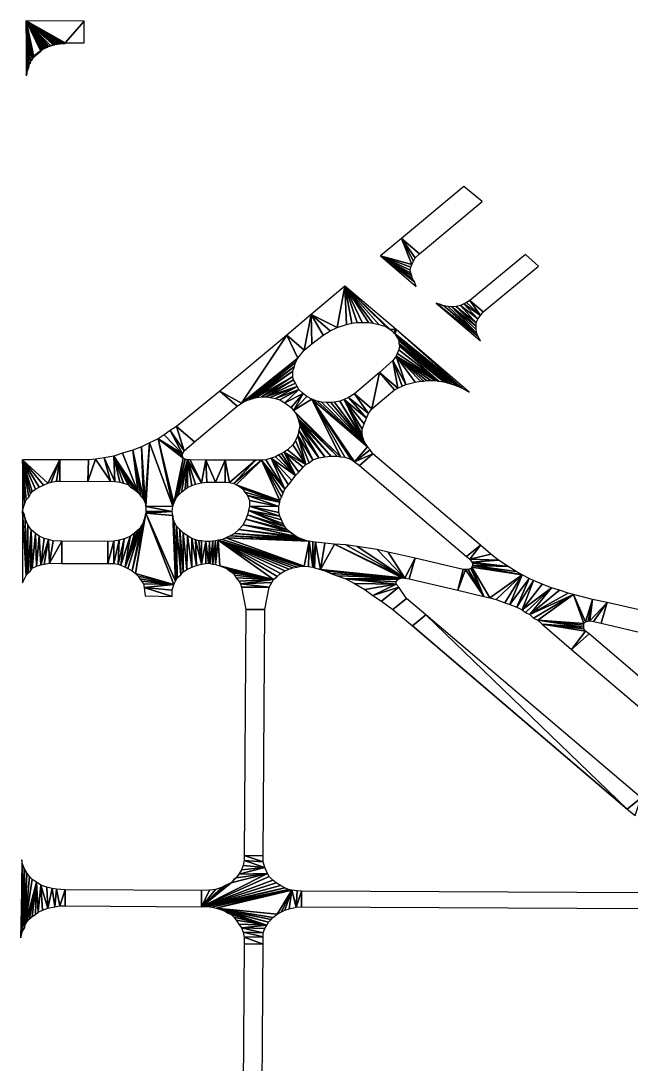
# Model space of a CAD drawing. Extents: x -35426928 to -35396732, y 11996534 to 12011444.
# Drawn here: x -35406072 to -35403262, y 12006600 to 12011402 of the extents above; entities that cross this region are included whole.
import ezdxf

# ---------------------------------------------------------------- set-up
doc = ezdxf.new("R2010")
doc.units = 0

msp = doc.modelspace()

# ---------------------------------------------------------------- linework, layer by layer
at = {"layer": 'mg_to_dxf', "color": 52}
for points in [[(-35405980, 12011263), (-35405980, 12011263), (-35406048, 12011402), (-35406012, 12011237)], [(-35405980, 12011266), (-35405980, 12011266), (-35406048, 12011402), (-35405980, 12011263)], [(-35405980, 12011266), (-35405980, 12011266), (-35405976, 12011269), (-35406048, 12011402)], [(-35405976, 12011269), (-35405976, 12011269), (-35405972, 12011271), (-35406048, 12011402)], [(-35405972, 12011271), (-35405972, 12011271), (-35405968, 12011273), (-35406048, 12011402)], [(-35405960, 12011277), (-35405960, 12011277), (-35405956, 12011278), (-35406048, 12011402)], [(-35405948, 12011282), (-35405948, 12011282), (-35405944, 12011284), (-35406048, 12011402)], [(-35405944, 12011284), (-35405944, 12011284), (-35405944, 12011285), (-35406048, 12011402)], [(-35405944, 12011285), (-35405944, 12011285), (-35405936, 12011288), (-35406048, 12011402)], [(-35405936, 12011288), (-35405936, 12011288), (-35405920, 12011292), (-35406048, 12011402)], [(-35405920, 12011292), (-35405920, 12011292), (-35405916, 12011294), (-35406048, 12011402)], [(-35405916, 12011294), (-35405916, 12011294), (-35405908, 12011295), (-35406048, 12011402)], [(-35405900, 12011296), (-35405900, 12011296), (-35405892, 12011298), (-35406048, 12011402)], [(-35405892, 12011298), (-35405892, 12011298), (-35405888, 12011298), (-35406048, 12011402)], [(-35405888, 12011298), (-35405888, 12011298), (-35405880, 12011298), (-35406048, 12011402)], [(-35405880, 12011298), (-35405880, 12011298), (-35406048, 12011402), (-35405880, 12011298)], [(-35405880, 12011298), (-35405880, 12011298), (-35405876, 12011298), (-35406048, 12011402)], [(-35405876, 12011298), (-35405876, 12011298), (-35405872, 12011298), (-35406048, 12011402)], [(-35405872, 12011298), (-35405872, 12011298), (-35405868, 12011301), (-35406048, 12011402)], [(-35406048, 12011402), (-35406048, 12011402), (-35405908, 12011295), (-35405900, 12011296)], [(-35406048, 12011402), (-35406048, 12011402), (-35405956, 12011278), (-35405956, 12011280)], [(-35405948, 12011282), (-35405948, 12011282), (-35406048, 12011402), (-35405952, 12011281)], [(-35406048, 12011402), (-35406048, 12011402), (-35405956, 12011280), (-35405952, 12011281)], [(-35406048, 12011402), (-35406048, 12011402), (-35405968, 12011273), (-35405964, 12011274)], [(-35405960, 12011277), (-35405960, 12011277), (-35406048, 12011402), (-35405964, 12011276)], [(-35406048, 12011402), (-35406048, 12011402), (-35405964, 12011274), (-35405964, 12011276)], [(-35406048, 12011402), (-35406048, 12011402), (-35406016, 12011234), (-35406012, 12011237)], [(-35406048, 12011402), (-35406048, 12011402), (-35406020, 12011230), (-35406016, 12011234)], [(-35406048, 12011402), (-35406048, 12011402), (-35406020, 12011225), (-35406020, 12011230)], [(-35406048, 12011402), (-35406048, 12011402), (-35406028, 12011213), (-35406020, 12011225)], [(-35406048, 12011402), (-35406048, 12011402), (-35406036, 12011200), (-35406028, 12011213)], [(-35406048, 12011402), (-35406048, 12011402), (-35406036, 12011193), (-35406036, 12011200)], [(-35406048, 12011402), (-35406048, 12011402), (-35406040, 12011185), (-35406036, 12011193)], [(-35406048, 12011402), (-35406048, 12011402), (-35406044, 12011171), (-35406040, 12011185)], [(-35406048, 12011402), (-35406048, 12011402), (-35406048, 12011152), (-35406044, 12011171)], [(-35405868, 12011301), (-35405868, 12011301), (-35405780, 12011401), (-35406048, 12011402)], [(-35405868, 12011301), (-35405868, 12011301), (-35405780, 12011301), (-35405780, 12011401)], [(-35405900, 12011296), (-35405900, 12011296), (-35405896, 12011296), (-35405892, 12011298)], [(-35405896, 12011296), (-35405896, 12011296), (-35405892, 12011296), (-35405892, 12011298)], [(-35405872, 12011298), (-35405872, 12011298), (-35405868, 12011298), (-35405868, 12011301)], [(-35405980, 12011263), (-35405980, 12011263), (-35406012, 12011237), (-35406008, 12011238)], [(-35405980, 12011263), (-35405980, 12011263), (-35405984, 12011262), (-35406008, 12011238)], [(-35405984, 12011262), (-35405984, 12011262), (-35405984, 12011262), (-35406008, 12011238)], [(-35405984, 12011262), (-35405984, 12011262), (-35406008, 12011239), (-35406008, 12011238)], [(-35405984, 12011262), (-35405984, 12011262), (-35405988, 12011260), (-35406008, 12011239)], [(-35405988, 12011260), (-35405988, 12011260), (-35406008, 12011241), (-35406008, 12011239)], [(-35405988, 12011260), (-35405988, 12011260), (-35405996, 12011253), (-35406008, 12011241)], [(-35405996, 12011253), (-35405996, 12011253), (-35406008, 12011242), (-35406008, 12011241)], [(-35405996, 12011253), (-35405996, 12011253), (-35406008, 12011242), (-35405996, 12011252)], [(-35405996, 12011252), (-35405996, 12011252), (-35405996, 12011252), (-35406008, 12011242)], [(-35405996, 12011252), (-35405996, 12011252), (-35406008, 12011242), (-35406004, 12011244)], [(-35405996, 12011252), (-35405996, 12011252), (-35406000, 12011250), (-35406004, 12011244)], [(-35406000, 12011250), (-35406000, 12011250), (-35406004, 12011245), (-35406004, 12011244)], [(-35406000, 12011250), (-35406000, 12011250), (-35406004, 12011245), (-35406000, 12011249)], [(-35406000, 12011249), (-35406000, 12011249), (-35406000, 12011249), (-35406004, 12011245)], [(-35406000, 12011249), (-35406000, 12011249), (-35406004, 12011245), (-35406000, 12011246)], [(-35406000, 12011249), (-35406000, 12011249), (-35406000, 12011248), (-35406000, 12011246)], [(-35405992, 12011256), (-35405992, 12011256), (-35405988, 12011260), (-35405996, 12011253)], [(-35405996, 12011253), (-35405996, 12011253), (-35405992, 12011255), (-35405992, 12011256)], [(-35405996, 12011253), (-35405996, 12011253), (-35405992, 12011253), (-35405992, 12011255)], [(-35405992, 12011256), (-35405992, 12011256), (-35405988, 12011260), (-35405992, 12011257)], [(-35405992, 12011257), (-35405992, 12011257), (-35405988, 12011259), (-35405988, 12011260)], [(-35405992, 12011256), (-35405992, 12011256), (-35405992, 12011257), (-35405992, 12011256)], [(-35405980, 12011266), (-35405980, 12011266), (-35405976, 12011267), (-35405976, 12011269)], [(-35405980, 12011263), (-35405980, 12011263), (-35405980, 12011266), (-35405980, 12011264)], [(-35405976, 12011269), (-35405976, 12011269), (-35405972, 12011270), (-35405972, 12011271)], [(-35405976, 12011269), (-35405976, 12011269), (-35405972, 12011269), (-35405972, 12011270)], [(-35405968, 12011273), (-35405968, 12011273), (-35405964, 12011273), (-35405964, 12011274)], [(-35405952, 12011281), (-35405952, 12011281), (-35405948, 12011281), (-35405948, 12011282)], [(-35405944, 12011285), (-35405944, 12011285), (-35405936, 12011287), (-35405936, 12011288)], [(-35405944, 12011285), (-35405944, 12011285), (-35405940, 12011285), (-35405936, 12011287)], [(-35405936, 12011288), (-35405936, 12011288), (-35405928, 12011289), (-35405920, 12011292)], [(-35405936, 12011288), (-35405936, 12011288), (-35405932, 12011288), (-35405928, 12011289)], [(-35405928, 12011289), (-35405928, 12011289), (-35405920, 12011292), (-35405924, 12011291)], [(-35405920, 12011292), (-35405920, 12011292), (-35405916, 12011292), (-35405916, 12011294)], [(-35405916, 12011294), (-35405916, 12011294), (-35405908, 12011294), (-35405908, 12011295)], [(-35405908, 12011295), (-35405908, 12011295), (-35405904, 12011295), (-35405900, 12011296)], [(-35406028, 12011213), (-35406028, 12011213), (-35406036, 12011200), (-35406032, 12011206)], [(-35406036, 12011200), (-35406036, 12011200), (-35406032, 12011203), (-35406032, 12011206)], [(-35406036, 12011200), (-35406036, 12011200), (-35406032, 12011202), (-35406032, 12011203)], [(-35406032, 12011206), (-35406032, 12011206), (-35406028, 12011210), (-35406028, 12011213)], [(-35406032, 12011206), (-35406032, 12011206), (-35406028, 12011209), (-35406028, 12011210)], [(-35406032, 12011206), (-35406032, 12011206), (-35406028, 12011207), (-35406028, 12011209)], [(-35406020, 12011225), (-35406020, 12011225), (-35406024, 12011220), (-35406028, 12011213)], [(-35406024, 12011220), (-35406024, 12011220), (-35406028, 12011216), (-35406028, 12011213)], [(-35406028, 12011216), (-35406028, 12011216), (-35406024, 12011218), (-35406024, 12011220)], [(-35406028, 12011216), (-35406028, 12011216), (-35406024, 12011217), (-35406024, 12011218)], [(-35406028, 12011213), (-35406028, 12011213), (-35406028, 12011216), (-35406028, 12011214)], [(-35406024, 12011220), (-35406024, 12011220), (-35406020, 12011224), (-35406020, 12011225)], [(-35406024, 12011220), (-35406024, 12011220), (-35406020, 12011221), (-35406020, 12011224)], [(-35406020, 12011230), (-35406020, 12011230), (-35406016, 12011232), (-35406016, 12011234)], [(-35406020, 12011230), (-35406020, 12011230), (-35406016, 12011231), (-35406016, 12011232)], [(-35406020, 12011230), (-35406020, 12011230), (-35406016, 12011230), (-35406016, 12011231)], [(-35406020, 12011225), (-35406020, 12011225), (-35406020, 12011230), (-35406020, 12011228)], [(-35406020, 12011225), (-35406020, 12011225), (-35406020, 12011228), (-35406020, 12011227)], [(-35406016, 12011234), (-35406016, 12011234), (-35406012, 12011235), (-35406012, 12011237)], [(-35406016, 12011234), (-35406016, 12011234), (-35406012, 12011234), (-35406012, 12011235)], [(-35406008, 12011242), (-35406008, 12011242), (-35406008, 12011241)], [(-35406008, 12011239), (-35406008, 12011239), (-35406008, 12011238)], [(-35406004, 12011245), (-35406004, 12011245), (-35406004, 12011244)], [(-35406000, 12011248), (-35406000, 12011248), (-35406000, 12011246)], [(-35406044, 12011171), (-35406044, 12011171), (-35406048, 12011152), (-35406044, 12011170)], [(-35406044, 12011170), (-35406044, 12011170), (-35406048, 12011152), (-35406044, 12011167)], [(-35406044, 12011167), (-35406044, 12011167), (-35406048, 12011152), (-35406044, 12011164)], [(-35406044, 12011164), (-35406044, 12011164), (-35406048, 12011152), (-35406044, 12011161)], [(-35406044, 12011161), (-35406044, 12011161), (-35406048, 12011152), (-35406044, 12011160)], [(-35406044, 12011160), (-35406044, 12011160), (-35406048, 12011152), (-35406044, 12011157)], [(-35406044, 12011157), (-35406044, 12011157), (-35406048, 12011152), (-35406044, 12011154)], [(-35406044, 12011154), (-35406044, 12011154), (-35406048, 12011152), (-35406044, 12011153)], [(-35406044, 12011153), (-35406044, 12011153), (-35406048, 12011152), (-35406044, 12011152)], [(-35406044, 12011171), (-35406044, 12011171), (-35406040, 12011184), (-35406040, 12011185)], [(-35406044, 12011171), (-35406044, 12011171), (-35406040, 12011181), (-35406040, 12011184)], [(-35406044, 12011171), (-35406044, 12011171), (-35406040, 12011179), (-35406040, 12011181)], [(-35406044, 12011171), (-35406044, 12011171), (-35406040, 12011178), (-35406040, 12011179)], [(-35406044, 12011171), (-35406044, 12011171), (-35406040, 12011175), (-35406040, 12011178)], [(-35406044, 12011171), (-35406044, 12011171), (-35406040, 12011174), (-35406040, 12011175)], [(-35406040, 12011185), (-35406040, 12011185), (-35406036, 12011192), (-35406036, 12011193)], [(-35406040, 12011185), (-35406040, 12011185), (-35406036, 12011191), (-35406036, 12011192)], [(-35406040, 12011185), (-35406040, 12011185), (-35406036, 12011188), (-35406036, 12011191)], [(-35406040, 12011185), (-35406040, 12011185), (-35406036, 12011186), (-35406036, 12011188)], [(-35406036, 12011193), (-35406036, 12011193), (-35406036, 12011200), (-35406036, 12011199)], [(-35406036, 12011193), (-35406036, 12011193), (-35406036, 12011199), (-35406036, 12011198)], [(-35406036, 12011193), (-35406036, 12011193), (-35406036, 12011198), (-35406036, 12011195)], [(-35404236, 12010330), (-35403948, 12010570), (-35404032, 12010639), (-35404320, 12010400)], [(-35404320, 12010400), (-35404320, 12010400), (-35404416, 12010321), (-35404272, 12010280)], [(-35404256, 12010311), (-35404256, 12010311), (-35404320, 12010400), (-35404264, 12010296)], [(-35404256, 12010311), (-35404256, 12010311), (-35404236, 12010330), (-35404320, 12010400)], [(-35404320, 12010400), (-35404320, 12010400), (-35404272, 12010280), (-35404264, 12010296)], [(-35404272, 12010280), (-35404272, 12010280), (-35404416, 12010321), (-35404276, 12010269)], [(-35404276, 12010269), (-35404276, 12010269), (-35404416, 12010321), (-35404280, 12010254)], [(-35404276, 12010240), (-35404276, 12010240), (-35404416, 12010321), (-35404272, 12010229)], [(-35404280, 12010254), (-35404280, 12010254), (-35404416, 12010321), (-35404276, 12010240)], [(-35404416, 12010321), (-35404416, 12010321), (-35404268, 12010215), (-35404272, 12010229)], [(-35404416, 12010321), (-35404416, 12010321), (-35404260, 12010201), (-35404268, 12010215)], [(-35404416, 12010321), (-35404416, 12010321), (-35404252, 12010179), (-35404260, 12010201)], [(-35403944, 12010063), (-35403688, 12010273), (-35403748, 12010326), (-35404004, 12010115)], [(-35404580, 12010181), (-35404580, 12010181), (-35404736, 12010051), (-35404616, 12009991)], [(-35404580, 12010181), (-35404580, 12010181), (-35404616, 12009991), (-35404572, 12010005)], [(-35404372, 12009982), (-35404372, 12009982), (-35404580, 12010181), (-35404392, 12009995)], [(-35404372, 12009982), (-35404372, 12009982), (-35404344, 12009981), (-35404580, 12010181)], [(-35404580, 12010181), (-35404580, 12010181), (-35404424, 12010005), (-35404392, 12009995)], [(-35404580, 12010181), (-35404580, 12010181), (-35404452, 12010010), (-35404424, 12010005)], [(-35404580, 12010181), (-35404580, 12010181), (-35404472, 12010013), (-35404452, 12010010)], [(-35404580, 12010181), (-35404580, 12010181), (-35404500, 12010014), (-35404472, 12010013)], [(-35404580, 12010181), (-35404580, 12010181), (-35404524, 12010013), (-35404500, 12010014)], [(-35404580, 12010181), (-35404580, 12010181), (-35404548, 12010010), (-35404524, 12010013)], [(-35404580, 12010181), (-35404580, 12010181), (-35404572, 12010005), (-35404548, 12010010)], [(-35404124, 12010090), (-35404124, 12010090), (-35404140, 12010096), (-35404160, 12010103)], [(-35404124, 12010090), (-35404124, 12010090), (-35404160, 12010103), (-35403968, 12009950)], [(-35403968, 12009950), (-35403968, 12009950), (-35404160, 12010103), (-35403956, 12009929)], [(-35404032, 12010099), (-35404032, 12010099), (-35404048, 12010092), (-35403968, 12010030)], [(-35404032, 12010099), (-35404032, 12010099), (-35403956, 12010046), (-35404020, 12010105)], [(-35404032, 12010099), (-35404032, 12010099), (-35403968, 12010030), (-35403956, 12010046)], [(-35403956, 12010046), (-35403956, 12010046), (-35404004, 12010115), (-35404020, 12010105)], [(-35403956, 12010046), (-35403956, 12010046), (-35403944, 12010063), (-35404004, 12010115)], [(-35404736, 12010051), (-35404736, 12010051), (-35404848, 12009956), (-35404768, 12009886)], [(-35404736, 12010051), (-35404736, 12010051), (-35404768, 12009886), (-35404732, 12009916)], [(-35404616, 12009991), (-35404616, 12009991), (-35404736, 12010051), (-35404648, 12009975)], [(-35404680, 12009956), (-35404680, 12009956), (-35404736, 12010051), (-35404732, 12009916)], [(-35404680, 12009956), (-35404680, 12009956), (-35404648, 12009975), (-35404736, 12010051)], [(-35403972, 12009963), (-35403972, 12009963), (-35404124, 12010090), (-35403968, 12009950)], [(-35404104, 12010087), (-35404104, 12010087), (-35404124, 12010090), (-35403972, 12009963)], [(-35404088, 12010085), (-35404088, 12010085), (-35404104, 12010087), (-35403972, 12009963)], [(-35404068, 12010087), (-35404068, 12010087), (-35404088, 12010085), (-35403976, 12009996)], [(-35404088, 12010085), (-35404088, 12010085), (-35403972, 12009963), (-35403976, 12009981)], [(-35404088, 12010085), (-35404088, 12010085), (-35403976, 12009981), (-35403976, 12009996)], [(-35404048, 12010092), (-35404048, 12010092), (-35404068, 12010087), (-35403976, 12010012)], [(-35404068, 12010087), (-35404068, 12010087), (-35403976, 12009996), (-35403976, 12010012)], [(-35404048, 12010092), (-35404048, 12010092), (-35403976, 12010012), (-35403968, 12010030)], [(-35405056, 12009643), (-35405056, 12009643), (-35404848, 12009956), (-35405156, 12009697)], [(-35404796, 12009850), (-35404796, 12009850), (-35404848, 12009956), (-35405056, 12009643)], [(-35404796, 12009850), (-35404796, 12009850), (-35404768, 12009886), (-35404848, 12009956)], [(-35404372, 12009982), (-35404372, 12009982), (-35404356, 12009968), (-35404344, 12009981)], [(-35404348, 12009961), (-35404348, 12009961), (-35404344, 12009981), (-35404356, 12009968)], [(-35404040, 12009712), (-35404040, 12009712), (-35404344, 12009981), (-35404348, 12009961)], [(-35404064, 12009722), (-35404064, 12009722), (-35404040, 12009712), (-35404348, 12009961)], [(-35404064, 12009722), (-35404064, 12009722), (-35404348, 12009961), (-35404336, 12009941)], [(-35404348, 12009961), (-35404348, 12009961), (-35404344, 12009950), (-35404336, 12009941)], [(-35404040, 12009712), (-35404040, 12009712), (-35404008, 12009693), (-35404344, 12009981)], [(-35404088, 12009730), (-35404088, 12009730), (-35404064, 12009722), (-35404336, 12009941)], [(-35404088, 12009730), (-35404088, 12009730), (-35404336, 12009941), (-35404332, 12009931)], [(-35404108, 12009736), (-35404108, 12009736), (-35404088, 12009730), (-35404332, 12009931)], [(-35404108, 12009736), (-35404108, 12009736), (-35404332, 12009931), (-35404332, 12009917)], [(-35404108, 12009736), (-35404108, 12009736), (-35404332, 12009917), (-35404328, 12009904)], [(-35404344, 12009858), (-35404344, 12009858), (-35404360, 12009838), (-35404300, 12009728)], [(-35404148, 12009743), (-35404148, 12009743), (-35404340, 12009871), (-35404344, 12009858)], [(-35404184, 12009746), (-35404184, 12009746), (-35404344, 12009858), (-35404204, 12009746)], [(-35404184, 12009746), (-35404184, 12009746), (-35404164, 12009746), (-35404344, 12009858)], [(-35404344, 12009858), (-35404344, 12009858), (-35404232, 12009743), (-35404216, 12009744)], [(-35404344, 12009858), (-35404344, 12009858), (-35404256, 12009739), (-35404232, 12009743)], [(-35404344, 12009858), (-35404344, 12009858), (-35404216, 12009744), (-35404204, 12009746)], [(-35404344, 12009858), (-35404344, 12009858), (-35404300, 12009728), (-35404256, 12009739)], [(-35404164, 12009746), (-35404164, 12009746), (-35404148, 12009743), (-35404344, 12009858)], [(-35404340, 12009871), (-35404340, 12009871), (-35404148, 12009743), (-35404332, 12009888)], [(-35404148, 12009743), (-35404148, 12009743), (-35404328, 12009904), (-35404332, 12009888)], [(-35404328, 12009904), (-35404328, 12009904), (-35404148, 12009743), (-35404124, 12009740)], [(-35404124, 12009740), (-35404124, 12009740), (-35404108, 12009736), (-35404328, 12009904)], [(-35405040, 12009651), (-35405040, 12009651), (-35404796, 12009850), (-35405056, 12009643)], [(-35404808, 12009829), (-35404808, 12009829), (-35404796, 12009850), (-35405040, 12009651)], [(-35405020, 12009659), (-35405020, 12009659), (-35404808, 12009829), (-35405040, 12009651)], [(-35404812, 12009811), (-35404812, 12009811), (-35404808, 12009829), (-35405020, 12009659)], [(-35405004, 12009664), (-35405004, 12009664), (-35404812, 12009811), (-35405020, 12009659)], [(-35404820, 12009789), (-35404820, 12009789), (-35404812, 12009811), (-35405004, 12009664)], [(-35404360, 12009838), (-35404360, 12009838), (-35404420, 12009783), (-35404336, 12009711)], [(-35404360, 12009838), (-35404360, 12009838), (-35404336, 12009711), (-35404316, 12009721)], [(-35404300, 12009728), (-35404300, 12009728), (-35404360, 12009838), (-35404316, 12009721)], [(-35404988, 12009668), (-35404988, 12009668), (-35404820, 12009789), (-35405004, 12009664)], [(-35404820, 12009765), (-35404820, 12009765), (-35404820, 12009789), (-35404988, 12009668)], [(-35404964, 12009671), (-35404964, 12009671), (-35404820, 12009765), (-35404988, 12009668)], [(-35404816, 12009750), (-35404816, 12009750), (-35404820, 12009765), (-35404964, 12009671)], [(-35404420, 12009783), (-35404420, 12009783), (-35404536, 12009686), (-35404456, 12009616)], [(-35404420, 12009783), (-35404420, 12009783), (-35404456, 12009616), (-35404352, 12009703)], [(-35404352, 12009703), (-35404352, 12009703), (-35404336, 12009711), (-35404420, 12009783)], [(-35404420, 12009783), (-35404420, 12009783), (-35404336, 12009711)], [(-35404944, 12009671), (-35404944, 12009671), (-35404816, 12009750), (-35404964, 12009671)], [(-35404944, 12009671), (-35404944, 12009671), (-35404808, 12009735), (-35404816, 12009750)], [(-35404800, 12009719), (-35404800, 12009719), (-35404808, 12009735), (-35404944, 12009671)], [(-35404924, 12009669), (-35404924, 12009669), (-35404800, 12009719), (-35404944, 12009671)], [(-35404900, 12009664), (-35404900, 12009664), (-35404800, 12009719), (-35404924, 12009669)], [(-35404792, 12009705), (-35404792, 12009705), (-35404800, 12009719), (-35404900, 12009664)], [(-35405272, 12009464), (-35405076, 12009629), (-35405156, 12009697), (-35405356, 12009535)], [(-35405056, 12009643), (-35405056, 12009643), (-35405156, 12009697), (-35405076, 12009629)], [(-35404880, 12009657), (-35404880, 12009657), (-35404792, 12009705), (-35404900, 12009664)], [(-35404880, 12009657), (-35404880, 12009657), (-35404856, 12009644), (-35404792, 12009705)], [(-35404772, 12009687), (-35404772, 12009687), (-35404792, 12009705), (-35404856, 12009644)], [(-35404772, 12009687), (-35404772, 12009687), (-35404856, 12009644), (-35404828, 12009623)], [(-35404816, 12009608), (-35404816, 12009608), (-35404772, 12009687), (-35404828, 12009623)], [(-35404816, 12009608), (-35404816, 12009608), (-35404756, 12009673), (-35404772, 12009687)], [(-35404816, 12009608), (-35404816, 12009608), (-35404732, 12009661), (-35404756, 12009673)], [(-35404480, 12009573), (-35404480, 12009573), (-35404564, 12009669), (-35404584, 12009659)], [(-35404472, 12009594), (-35404472, 12009594), (-35404536, 12009686), (-35404564, 12009669)], [(-35404480, 12009573), (-35404480, 12009573), (-35404472, 12009594), (-35404564, 12009669)], [(-35404472, 12009594), (-35404472, 12009594), (-35404456, 12009616), (-35404536, 12009686)], [(-35404600, 12009396), (-35404600, 12009396), (-35404732, 12009661), (-35404816, 12009608)], [(-35404732, 12009661), (-35404732, 12009661), (-35404600, 12009396), (-35404580, 12009394)], [(-35404580, 12009394), (-35404580, 12009394), (-35404552, 12009384), (-35404732, 12009661)], [(-35404552, 12009384), (-35404552, 12009384), (-35404536, 12009373), (-35404732, 12009661)], [(-35404732, 12009661), (-35404732, 12009661), (-35404536, 12009373), (-35404476, 12009441)], [(-35404708, 12009652), (-35404708, 12009652), (-35404732, 12009661), (-35404476, 12009441)], [(-35404476, 12009441), (-35404476, 12009441), (-35404688, 12009647), (-35404708, 12009652)], [(-35404476, 12009441), (-35404476, 12009441), (-35404664, 12009645), (-35404688, 12009647)], [(-35404476, 12009441), (-35404476, 12009441), (-35404644, 12009645), (-35404664, 12009645)], [(-35404476, 12009441), (-35404476, 12009441), (-35404628, 12009647), (-35404644, 12009645)], [(-35404488, 12009459), (-35404488, 12009459), (-35404604, 12009652), (-35404628, 12009647)], [(-35404476, 12009441), (-35404476, 12009441), (-35404488, 12009459), (-35404628, 12009647)], [(-35404496, 12009478), (-35404496, 12009478), (-35404584, 12009659), (-35404604, 12009652)], [(-35404488, 12009459), (-35404488, 12009459), (-35404496, 12009478), (-35404604, 12009652)], [(-35404496, 12009478), (-35404496, 12009478), (-35404500, 12009498), (-35404584, 12009659)], [(-35404500, 12009498), (-35404500, 12009498), (-35404500, 12009523), (-35404584, 12009659)], [(-35404500, 12009523), (-35404500, 12009523), (-35404492, 12009547), (-35404584, 12009659)], [(-35404492, 12009547), (-35404492, 12009547), (-35404480, 12009573), (-35404584, 12009659)], [(-35404804, 12009593), (-35404804, 12009593), (-35404600, 12009396), (-35404816, 12009608)], [(-35404796, 12009573), (-35404796, 12009573), (-35404616, 12009399), (-35404804, 12009593)], [(-35404616, 12009399), (-35404616, 12009399), (-35404600, 12009396), (-35404804, 12009593)], [(-35404792, 12009558), (-35404792, 12009558), (-35404644, 12009399), (-35404796, 12009573)], [(-35404644, 12009399), (-35404644, 12009399), (-35404616, 12009399), (-35404796, 12009573)], [(-35405320, 12009423), (-35405320, 12009423), (-35405356, 12009535), (-35405384, 12009516)], [(-35405320, 12009423), (-35405320, 12009423), (-35405272, 12009464), (-35405356, 12009535)], [(-35404788, 12009538), (-35404788, 12009538), (-35404672, 12009396), (-35404792, 12009558)], [(-35404672, 12009396), (-35404672, 12009396), (-35404644, 12009399), (-35404792, 12009558)], [(-35404792, 12009516), (-35404792, 12009516), (-35404700, 12009391), (-35404788, 12009538)], [(-35404700, 12009391), (-35404700, 12009391), (-35404672, 12009396), (-35404788, 12009538)], [(-35405480, 12009459), (-35405480, 12009459), (-35405372, 12009168), (-35405440, 12009478)], [(-35405440, 12009478), (-35405440, 12009478), (-35405328, 12009409), (-35405412, 12009497)], [(-35405372, 12009168), (-35405372, 12009168), (-35405368, 12009182), (-35405440, 12009478)], [(-35405440, 12009478), (-35405440, 12009478), (-35405368, 12009182), (-35405324, 12009389)], [(-35405440, 12009478), (-35405440, 12009478), (-35405328, 12009398), (-35405328, 12009409)], [(-35405440, 12009478), (-35405440, 12009478), (-35405324, 12009389), (-35405328, 12009398)], [(-35405328, 12009409), (-35405328, 12009409), (-35405384, 12009516), (-35405412, 12009497)], [(-35405328, 12009409), (-35405328, 12009409), (-35405320, 12009423), (-35405384, 12009516)], [(-35404760, 12009360), (-35404760, 12009360), (-35404796, 12009494), (-35404808, 12009470)], [(-35404796, 12009494), (-35404796, 12009494), (-35404728, 12009381), (-35404792, 12009516)], [(-35404796, 12009494), (-35404796, 12009494), (-35404744, 12009368), (-35404728, 12009381)], [(-35404760, 12009360), (-35404760, 12009360), (-35404744, 12009368), (-35404796, 12009494)], [(-35404728, 12009381), (-35404728, 12009381), (-35404700, 12009391), (-35404792, 12009516)], [(-35405532, 12009231), (-35405532, 12009231), (-35405556, 12009426), (-35405604, 12009412)], [(-35405508, 12009200), (-35405508, 12009200), (-35405516, 12009441), (-35405556, 12009426)], [(-35405532, 12009231), (-35405532, 12009231), (-35405520, 12009214), (-35405556, 12009426)], [(-35405520, 12009214), (-35405520, 12009214), (-35405508, 12009200), (-35405556, 12009426)], [(-35405500, 12009183), (-35405500, 12009183), (-35405480, 12009459), (-35405516, 12009441)], [(-35405508, 12009200), (-35405508, 12009200), (-35405500, 12009183), (-35405516, 12009441)], [(-35405500, 12009183), (-35405500, 12009183), (-35405496, 12009167), (-35405480, 12009459)], [(-35405480, 12009459), (-35405480, 12009459), (-35405496, 12009167), (-35405372, 12009168)], [(-35404860, 12009417), (-35404860, 12009417), (-35404760, 12009360), (-35404844, 12009427)], [(-35404820, 12009451), (-35404820, 12009451), (-35404844, 12009427), (-35404760, 12009360)], [(-35404820, 12009451), (-35404820, 12009451), (-35404760, 12009360), (-35404808, 12009470)], [(-35404476, 12009441), (-35404476, 12009441), (-35404536, 12009373), (-35404464, 12009427)], [(-35404536, 12009373), (-35404536, 12009373), (-35404452, 12009409), (-35404464, 12009427)], [(-35405892, 12009382), (-35405892, 12009382), (-35406064, 12009382), (-35405948, 12009274)], [(-35405948, 12009274), (-35405948, 12009274), (-35406064, 12009382), (-35405968, 12009265)], [(-35405968, 12009265), (-35405968, 12009265), (-35406064, 12009382), (-35405988, 12009256)], [(-35406004, 12009246), (-35406004, 12009246), (-35406064, 12009382), (-35406020, 12009236)], [(-35405988, 12009256), (-35405988, 12009256), (-35406064, 12009382), (-35406004, 12009246)], [(-35406064, 12009382), (-35406064, 12009382), (-35406028, 12009225), (-35406020, 12009236)], [(-35406064, 12009382), (-35406064, 12009382), (-35406036, 12009210), (-35406028, 12009225)], [(-35406064, 12009382), (-35406064, 12009382), (-35406048, 12009197), (-35406036, 12009210)], [(-35406064, 12009382), (-35406064, 12009382), (-35406056, 12009178), (-35406048, 12009197)], [(-35406064, 12009382), (-35406064, 12009382), (-35406064, 12009147), (-35406056, 12009178)], [(-35405892, 12009382), (-35405892, 12009382), (-35405948, 12009274), (-35405932, 12009279)], [(-35405908, 12009284), (-35405908, 12009284), (-35405892, 12009382), (-35405932, 12009279)], [(-35405908, 12009284), (-35405908, 12009284), (-35405892, 12009284), (-35405892, 12009382)], [(-35405892, 12009284), (-35405764, 12009282), (-35405760, 12009382), (-35405892, 12009382)], [(-35405728, 12009385), (-35405728, 12009385), (-35405760, 12009382), (-35405764, 12009282)], [(-35405728, 12009385), (-35405728, 12009385), (-35405764, 12009282), (-35405660, 12009284)], [(-35405688, 12009391), (-35405688, 12009391), (-35405728, 12009385), (-35405660, 12009284)], [(-35405644, 12009399), (-35405644, 12009399), (-35405688, 12009391), (-35405640, 12009282)], [(-35405688, 12009391), (-35405688, 12009391), (-35405660, 12009284), (-35405640, 12009282)], [(-35405532, 12009231), (-35405532, 12009231), (-35405604, 12009412), (-35405644, 12009399)], [(-35405532, 12009231), (-35405532, 12009231), (-35405644, 12009399), (-35405552, 12009246)], [(-35405644, 12009399), (-35405644, 12009399), (-35405580, 12009268), (-35405568, 12009257)], [(-35405644, 12009399), (-35405644, 12009399), (-35405600, 12009274), (-35405580, 12009268)], [(-35405644, 12009399), (-35405644, 12009399), (-35405568, 12009257), (-35405552, 12009246)], [(-35405644, 12009399), (-35405644, 12009399), (-35405616, 12009278), (-35405600, 12009274)], [(-35405644, 12009399), (-35405644, 12009399), (-35405640, 12009282), (-35405616, 12009278)], [(-35405368, 12009182), (-35405368, 12009182), (-35405316, 12009384), (-35405324, 12009389)], [(-35405368, 12009182), (-35405368, 12009182), (-35405360, 12009199), (-35405316, 12009384)], [(-35405360, 12009199), (-35405360, 12009199), (-35405356, 12009208), (-35405316, 12009384)], [(-35405356, 12009208), (-35405356, 12009208), (-35405304, 12009381), (-35405316, 12009384)], [(-35405356, 12009208), (-35405356, 12009208), (-35405348, 12009218), (-35405304, 12009381)], [(-35405348, 12009218), (-35405348, 12009218), (-35405332, 12009232), (-35405304, 12009381)], [(-35405332, 12009232), (-35405332, 12009232), (-35405316, 12009246), (-35405304, 12009381)], [(-35405316, 12009246), (-35405316, 12009246), (-35405304, 12009254), (-35405304, 12009381)], [(-35405304, 12009254), (-35405304, 12009254), (-35405284, 12009263), (-35405304, 12009381)], [(-35405284, 12009263), (-35405284, 12009263), (-35405268, 12009270), (-35405304, 12009381)], [(-35405268, 12009270), (-35405268, 12009270), (-35405240, 12009275), (-35405304, 12009381)], [(-35405304, 12009381), (-35405304, 12009381), (-35405240, 12009275), (-35405292, 12009381)], [(-35405240, 12009275), (-35405240, 12009275), (-35405220, 12009380), (-35405292, 12009381)], [(-35405240, 12009275), (-35405240, 12009275), (-35405216, 12009279), (-35405220, 12009380)], [(-35405176, 12009279), (-35405176, 12009279), (-35405220, 12009380), (-35405216, 12009279)], [(-35405176, 12009279), (-35405176, 12009279), (-35405132, 12009380), (-35405220, 12009380)], [(-35405176, 12009279), (-35405176, 12009279), (-35405132, 12009279), (-35405132, 12009380)], [(-35405112, 12009277), (-35405112, 12009277), (-35405132, 12009380), (-35405132, 12009279)], [(-35404992, 12009380), (-35404992, 12009380), (-35405132, 12009380), (-35405112, 12009277)], [(-35405092, 12009272), (-35405092, 12009272), (-35404992, 12009380), (-35405112, 12009277)], [(-35405080, 12009267), (-35405080, 12009267), (-35404964, 12009380), (-35405092, 12009272)], [(-35404964, 12009380), (-35404964, 12009380), (-35404992, 12009380), (-35405092, 12009272)], [(-35404880, 12009194), (-35404880, 12009194), (-35404964, 12009380), (-35405080, 12009267)], [(-35404964, 12009380), (-35404964, 12009380), (-35404856, 12009247), (-35404944, 12009382)], [(-35404964, 12009380), (-35404964, 12009380), (-35404872, 12009210), (-35404864, 12009228)], [(-35404880, 12009194), (-35404880, 12009194), (-35404872, 12009210), (-35404964, 12009380)], [(-35404964, 12009380), (-35404964, 12009380), (-35404864, 12009228), (-35404856, 12009247)], [(-35404856, 12009247), (-35404856, 12009247), (-35404920, 12009389), (-35404944, 12009382)], [(-35404920, 12009389), (-35404920, 12009389), (-35404808, 12009309), (-35404900, 12009395)], [(-35404856, 12009247), (-35404856, 12009247), (-35404840, 12009267), (-35404920, 12009389)], [(-35404920, 12009389), (-35404920, 12009389), (-35404824, 12009286), (-35404808, 12009309)], [(-35404840, 12009267), (-35404840, 12009267), (-35404824, 12009286), (-35404920, 12009389)], [(-35404808, 12009309), (-35404808, 12009309), (-35404884, 12009405), (-35404900, 12009395)], [(-35404884, 12009405), (-35404884, 12009405), (-35404808, 12009309), (-35404872, 12009410)], [(-35404808, 12009309), (-35404808, 12009309), (-35404860, 12009417), (-35404872, 12009410)], [(-35404808, 12009309), (-35404808, 12009309), (-35404792, 12009325), (-35404860, 12009417)], [(-35404860, 12009417), (-35404860, 12009417), (-35404772, 12009348), (-35404760, 12009360)], [(-35404792, 12009325), (-35404792, 12009325), (-35404772, 12009348), (-35404860, 12009417)], [(-35404536, 12009373), (-35404536, 12009373), (-35404512, 12009356), (-35404452, 12009409)], [(-35403956, 12008988), (-35404452, 12009409), (-35404512, 12009356), (-35404020, 12008937)], [(-35405068, 12009260), (-35405068, 12009260), (-35404880, 12009194), (-35405080, 12009267)], [(-35405052, 12009249), (-35405052, 12009249), (-35404880, 12009186), (-35405068, 12009260)], [(-35404880, 12009186), (-35404880, 12009186), (-35404880, 12009194), (-35405068, 12009260)], [(-35405040, 12009233), (-35405040, 12009233), (-35404880, 12009186), (-35405052, 12009249)], [(-35405028, 12009217), (-35405028, 12009217), (-35404880, 12009186), (-35405040, 12009233)], [(-35405020, 12009194), (-35405020, 12009194), (-35404884, 12009167), (-35405028, 12009217)], [(-35404884, 12009167), (-35404884, 12009167), (-35404880, 12009186), (-35405028, 12009217)], [(-35405020, 12009194), (-35405020, 12009194), (-35405020, 12009168), (-35404884, 12009167)], [(-35406052, 12009111), (-35406052, 12009111), (-35406056, 12009130), (-35406064, 12009147)], [(-35406052, 12009111), (-35406052, 12009111), (-35406064, 12009147), (-35406048, 12008849)], [(-35406048, 12008849), (-35406048, 12008849), (-35406064, 12009147), (-35406064, 12008816)], [(-35405496, 12009136), (-35405496, 12009136), (-35405504, 12009107), (-35405544, 12008858)], [(-35405496, 12009136), (-35405496, 12009136), (-35405544, 12008858), (-35405368, 12008807)], [(-35405496, 12009167), (-35405496, 12009167), (-35405376, 12009144), (-35405372, 12009168)], [(-35405496, 12009167), (-35405496, 12009167), (-35405496, 12009144), (-35405376, 12009144)], [(-35405496, 12009136), (-35405496, 12009136), (-35405376, 12009144), (-35405496, 12009144)], [(-35405372, 12009125), (-35405372, 12009125), (-35405376, 12009144), (-35405496, 12009136)], [(-35405360, 12008823), (-35405360, 12008823), (-35405372, 12009125), (-35405496, 12009136)], [(-35405360, 12008823), (-35405360, 12008823), (-35405496, 12009136), (-35405368, 12008807)], [(-35405024, 12009149), (-35405024, 12009149), (-35405028, 12009128), (-35404856, 12009075)], [(-35405020, 12009168), (-35405020, 12009168), (-35405024, 12009149), (-35404880, 12009122)], [(-35404880, 12009122), (-35404880, 12009122), (-35405024, 12009149), (-35404872, 12009105)], [(-35404864, 12009087), (-35404864, 12009087), (-35405024, 12009149), (-35404856, 12009075)], [(-35404872, 12009105), (-35404872, 12009105), (-35405024, 12009149), (-35404864, 12009087)], [(-35404884, 12009139), (-35404884, 12009139), (-35405020, 12009168), (-35404880, 12009122)], [(-35404884, 12009139), (-35404884, 12009139), (-35404884, 12009167), (-35405020, 12009168)], [(-35406040, 12009082), (-35406040, 12009082), (-35406052, 12009111), (-35406048, 12008849)], [(-35405504, 12009107), (-35405504, 12009107), (-35405508, 12009093), (-35405560, 12008871)], [(-35405504, 12009107), (-35405504, 12009107), (-35405560, 12008871), (-35405544, 12008858)], [(-35405508, 12009093), (-35405508, 12009093), (-35405516, 12009079), (-35405560, 12008871)], [(-35405368, 12009101), (-35405368, 12009101), (-35405372, 12009125), (-35405360, 12008823)], [(-35405356, 12009076), (-35405356, 12009076), (-35405368, 12009101), (-35405352, 12008838)], [(-35405368, 12009101), (-35405368, 12009101), (-35405360, 12008823), (-35405352, 12008838)], [(-35405036, 12009108), (-35405036, 12009108), (-35405048, 12009082), (-35404832, 12009048)], [(-35405028, 12009128), (-35405028, 12009128), (-35405036, 12009108), (-35404848, 12009061)], [(-35404848, 12009061), (-35404848, 12009061), (-35405036, 12009108), (-35404832, 12009048)], [(-35404856, 12009075), (-35404856, 12009075), (-35405028, 12009128), (-35404848, 12009061)], [(-35406040, 12009082), (-35406040, 12009082), (-35406048, 12008849), (-35406040, 12008860)], [(-35406024, 12009059), (-35406024, 12009059), (-35406040, 12009082), (-35406040, 12008860)], [(-35406024, 12009059), (-35406024, 12009059), (-35406040, 12008860), (-35406028, 12008871)], [(-35406020, 12008883), (-35406020, 12008883), (-35406024, 12009059), (-35406028, 12008871)], [(-35406004, 12009043), (-35406004, 12009043), (-35406024, 12009059), (-35406020, 12008883)], [(-35406000, 12008892), (-35406000, 12008892), (-35406004, 12009043), (-35406020, 12008883)], [(-35405988, 12009030), (-35405988, 12009030), (-35406004, 12009043), (-35406000, 12008892)], [(-35405516, 12009079), (-35405516, 12009079), (-35405524, 12009065), (-35405592, 12008888)], [(-35405516, 12009079), (-35405516, 12009079), (-35405592, 12008888), (-35405580, 12008881)], [(-35405524, 12009065), (-35405524, 12009065), (-35405536, 12009054), (-35405592, 12008888)], [(-35405536, 12009054), (-35405536, 12009054), (-35405548, 12009044), (-35405592, 12008888)], [(-35405548, 12009044), (-35405548, 12009044), (-35405568, 12009029), (-35405592, 12008888)], [(-35405516, 12009079), (-35405516, 12009079), (-35405580, 12008881), (-35405560, 12008871)], [(-35405340, 12009061), (-35405340, 12009061), (-35405356, 12009076), (-35405336, 12008852)], [(-35405356, 12009076), (-35405356, 12009076), (-35405352, 12008838), (-35405336, 12008852)], [(-35405324, 12009045), (-35405324, 12009045), (-35405340, 12009061), (-35405324, 12008866)], [(-35405340, 12009061), (-35405340, 12009061), (-35405336, 12008852), (-35405324, 12008866)], [(-35405304, 12009032), (-35405304, 12009032), (-35405324, 12009045), (-35405308, 12008877)], [(-35405324, 12009045), (-35405324, 12009045), (-35405324, 12008866), (-35405308, 12008877)], [(-35405088, 12009043), (-35405088, 12009043), (-35405108, 12009032), (-35404776, 12009016)], [(-35405068, 12009061), (-35405068, 12009061), (-35405088, 12009043), (-35404792, 12009022)], [(-35404792, 12009022), (-35404792, 12009022), (-35405088, 12009043), (-35404776, 12009016)], [(-35405048, 12009082), (-35405048, 12009082), (-35405068, 12009061), (-35404804, 12009029)], [(-35404804, 12009029), (-35404804, 12009029), (-35405068, 12009061), (-35404792, 12009022)], [(-35404832, 12009048), (-35404832, 12009048), (-35405048, 12009082), (-35404804, 12009029)], [(-35404804, 12009029), (-35404804, 12009029), (-35404832, 12009048), (-35404816, 12009037)], [(-35405980, 12008898), (-35405980, 12008898), (-35405988, 12009030), (-35406000, 12008892)], [(-35405964, 12009020), (-35405964, 12009020), (-35405988, 12009030), (-35405980, 12008898)], [(-35405944, 12009015), (-35405944, 12009015), (-35405964, 12009020), (-35405980, 12008898)], [(-35405944, 12009015), (-35405944, 12009015), (-35405980, 12008898), (-35405964, 12008902)], [(-35405940, 12008906), (-35405940, 12008906), (-35405944, 12009015), (-35405964, 12008902)], [(-35405940, 12008906), (-35405940, 12008906), (-35405924, 12009009), (-35405944, 12009015)], [(-35405940, 12008906), (-35405940, 12008906), (-35405884, 12009007), (-35405924, 12009009)], [(-35405940, 12008906), (-35405940, 12008906), (-35405884, 12008905), (-35405884, 12009007)], [(-35405884, 12008905), (-35405672, 12008904), (-35405672, 12009005), (-35405884, 12009007)], [(-35405644, 12009007), (-35405644, 12009007), (-35405672, 12009005), (-35405672, 12008904)], [(-35405644, 12009007), (-35405644, 12009007), (-35405672, 12008904), (-35405644, 12008904)], [(-35405620, 12009012), (-35405620, 12009012), (-35405644, 12009007), (-35405644, 12008904)], [(-35405620, 12009012), (-35405620, 12009012), (-35405644, 12008904), (-35405624, 12008901)], [(-35405612, 12008897), (-35405612, 12008897), (-35405596, 12009018), (-35405624, 12008901)], [(-35405596, 12009018), (-35405596, 12009018), (-35405620, 12009012), (-35405624, 12008901)], [(-35405568, 12009029), (-35405568, 12009029), (-35405612, 12008897), (-35405592, 12008888)], [(-35405568, 12009029), (-35405568, 12009029), (-35405596, 12009018), (-35405612, 12008897)], [(-35405304, 12009032), (-35405304, 12009032), (-35405308, 12008877), (-35405284, 12008887)], [(-35405284, 12009020), (-35405284, 12009020), (-35405304, 12009032), (-35405284, 12008887)], [(-35405268, 12009013), (-35405268, 12009013), (-35405284, 12009020), (-35405264, 12008895)], [(-35405284, 12009020), (-35405284, 12009020), (-35405284, 12008887), (-35405264, 12008895)], [(-35405268, 12009013), (-35405268, 12009013), (-35405240, 12008901), (-35405252, 12009009)], [(-35405268, 12009013), (-35405268, 12009013), (-35405264, 12008895), (-35405240, 12008901)], [(-35405252, 12009009), (-35405252, 12009009), (-35405240, 12008901), (-35405240, 12009008)], [(-35405240, 12008901), (-35405240, 12008901), (-35405220, 12009005), (-35405240, 12009008)], [(-35405240, 12008901), (-35405240, 12008901), (-35405220, 12008904), (-35405220, 12009005)], [(-35405208, 12008906), (-35405208, 12008906), (-35405220, 12009005), (-35405220, 12008904)], [(-35405204, 12009005), (-35405204, 12009005), (-35405220, 12009005), (-35405208, 12008906)], [(-35405200, 12008905), (-35405200, 12008905), (-35405204, 12009005), (-35405208, 12008906)], [(-35405200, 12008905), (-35405200, 12008905), (-35405188, 12009007), (-35405204, 12009005)], [(-35405200, 12008905), (-35405200, 12008905), (-35405188, 12008902), (-35405188, 12009007)], [(-35405176, 12009008), (-35405176, 12009008), (-35405188, 12008902), (-35405176, 12008899)], [(-35405188, 12009007), (-35405188, 12009007), (-35405188, 12008902), (-35405176, 12009008)], [(-35405164, 12009011), (-35405164, 12009011), (-35405176, 12009008), (-35405176, 12008899)], [(-35405164, 12009011), (-35405164, 12009011), (-35405176, 12008899), (-35405156, 12008894)], [(-35405144, 12009015), (-35405144, 12009015), (-35405164, 12009011), (-35404768, 12008892)], [(-35404908, 12008831), (-35404908, 12008831), (-35405164, 12009011), (-35405156, 12008894)], [(-35404768, 12008892), (-35404768, 12008892), (-35405164, 12009011), (-35404784, 12008892)], [(-35405164, 12009011), (-35405164, 12009011), (-35404800, 12008888), (-35404784, 12008892)], [(-35405164, 12009011), (-35405164, 12009011), (-35404820, 12008884), (-35404800, 12008888)], [(-35405164, 12009011), (-35405164, 12009011), (-35404836, 12008878), (-35404820, 12008884)], [(-35405164, 12009011), (-35405164, 12009011), (-35404856, 12008871), (-35404836, 12008878)], [(-35405164, 12009011), (-35405164, 12009011), (-35404876, 12008858), (-35404856, 12008871)], [(-35405164, 12009011), (-35405164, 12009011), (-35404892, 12008845), (-35404876, 12008858)], [(-35405164, 12009011), (-35405164, 12009011), (-35404908, 12008831), (-35404892, 12008845)], [(-35405128, 12009022), (-35405128, 12009022), (-35405144, 12009015), (-35404768, 12008892)], [(-35405108, 12009032), (-35405108, 12009032), (-35405128, 12009022), (-35404756, 12009009)], [(-35404756, 12009009), (-35404756, 12009009), (-35405128, 12009022), (-35404744, 12009007)], [(-35405128, 12009022), (-35405128, 12009022), (-35404768, 12008892), (-35404744, 12009007)], [(-35404776, 12009016), (-35404776, 12009016), (-35405108, 12009032), (-35404756, 12009009)], [(-35404744, 12009007), (-35404744, 12009007), (-35404768, 12008892), (-35404748, 12008890)], [(-35404744, 12009007), (-35404744, 12009007), (-35404748, 12008890), (-35404728, 12008887)], [(-35404744, 12009007), (-35404744, 12009007), (-35404728, 12008887), (-35404728, 12009004)], [(-35404728, 12008887), (-35404728, 12008887), (-35404716, 12009002), (-35404728, 12009004)], [(-35404728, 12008887), (-35404728, 12008887), (-35404720, 12008884), (-35404716, 12009002)], [(-35404692, 12008876), (-35404692, 12008876), (-35404716, 12009002), (-35404720, 12008884)], [(-35404692, 12008876), (-35404692, 12008876), (-35404672, 12008998), (-35404716, 12009002)], [(-35404692, 12008876), (-35404692, 12008876), (-35404628, 12008994), (-35404672, 12008998)], [(-35404316, 12008838), (-35404316, 12008838), (-35404628, 12008994), (-35404692, 12008876)], [(-35404304, 12008837), (-35404304, 12008837), (-35404628, 12008994), (-35404316, 12008838)], [(-35404628, 12008994), (-35404628, 12008994), (-35404304, 12008837), (-35404576, 12008990)], [(-35404576, 12008990), (-35404576, 12008990), (-35404304, 12008837), (-35404524, 12008983)], [(-35404524, 12008983), (-35404524, 12008983), (-35404304, 12008837), (-35404432, 12008968)], [(-35404432, 12008968), (-35404432, 12008968), (-35404304, 12008837), (-35404380, 12008956)], [(-35404304, 12008837), (-35404304, 12008837), (-35404256, 12008929), (-35404380, 12008956)], [(-35404004, 12008924), (-35404004, 12008924), (-35403956, 12008988), (-35404020, 12008937)], [(-35404004, 12008924), (-35404004, 12008924), (-35403908, 12008948), (-35403956, 12008988)], [(-35403872, 12008919), (-35403872, 12008919), (-35403908, 12008948), (-35404004, 12008924)], [(-35404304, 12008837), (-35404304, 12008837), (-35404284, 12008834), (-35404256, 12008929)], [(-35404284, 12008834), (-35404060, 12008781), (-35404036, 12008877), (-35404256, 12008929)], [(-35403996, 12008910), (-35403996, 12008910), (-35403872, 12008919), (-35404004, 12008924)], [(-35403828, 12008891), (-35403828, 12008891), (-35403872, 12008919), (-35403996, 12008910)], [(-35403992, 12008904), (-35403992, 12008904), (-35403828, 12008891), (-35403996, 12008910)], [(-35403992, 12008904), (-35403992, 12008904), (-35403992, 12008895), (-35403828, 12008891)], [(-35405368, 12008807), (-35405368, 12008807), (-35405544, 12008858), (-35405532, 12008846)], [(-35405156, 12008894), (-35405156, 12008894), (-35405148, 12008890), (-35404908, 12008831)], [(-35405148, 12008890), (-35405148, 12008890), (-35405132, 12008884), (-35404908, 12008831)], [(-35405132, 12008884), (-35405132, 12008884), (-35405120, 12008878), (-35404908, 12008831)], [(-35405120, 12008878), (-35405120, 12008878), (-35405112, 12008871), (-35404908, 12008831)], [(-35405112, 12008871), (-35405112, 12008871), (-35405096, 12008862), (-35404908, 12008831)], [(-35405096, 12008862), (-35405096, 12008862), (-35405088, 12008851), (-35404908, 12008831)], [(-35405088, 12008851), (-35405088, 12008851), (-35405080, 12008839), (-35404908, 12008831)], [(-35404692, 12008876), (-35404692, 12008876), (-35404668, 12008869), (-35404316, 12008838)], [(-35404668, 12008869), (-35404668, 12008869), (-35404644, 12008859), (-35404316, 12008838)], [(-35404644, 12008859), (-35404644, 12008859), (-35404616, 12008848), (-35404316, 12008838)], [(-35404316, 12008838), (-35404316, 12008838), (-35404616, 12008848), (-35404576, 12008833)], [(-35404024, 12008876), (-35404024, 12008876), (-35404036, 12008877), (-35404060, 12008781)], [(-35404024, 12008876), (-35404024, 12008876), (-35404060, 12008781), (-35403940, 12008753)], [(-35404012, 12008877), (-35404012, 12008877), (-35404024, 12008876), (-35403940, 12008753)], [(-35404000, 12008881), (-35404000, 12008881), (-35404012, 12008877), (-35403940, 12008753)], [(-35403996, 12008888), (-35403996, 12008888), (-35404000, 12008881), (-35403940, 12008753)], [(-35403992, 12008895), (-35403992, 12008895), (-35403996, 12008888), (-35403764, 12008852)], [(-35403764, 12008852), (-35403764, 12008852), (-35403996, 12008888), (-35403912, 12008746)], [(-35403912, 12008746), (-35403912, 12008746), (-35403996, 12008888), (-35403940, 12008753)], [(-35403992, 12008895), (-35403992, 12008895), (-35403764, 12008852), (-35403792, 12008867)], [(-35403992, 12008895), (-35403992, 12008895), (-35403792, 12008867), (-35403828, 12008891)], [(-35403764, 12008852), (-35403764, 12008852), (-35403912, 12008746), (-35403884, 12008738)], [(-35403764, 12008852), (-35403764, 12008852), (-35403884, 12008738), (-35403844, 12008724)], [(-35403764, 12008852), (-35403764, 12008852), (-35403844, 12008724), (-35403820, 12008716)], [(-35403764, 12008852), (-35403764, 12008852), (-35403820, 12008716), (-35403732, 12008835)], [(-35405368, 12008807), (-35405368, 12008807), (-35405532, 12008846), (-35405524, 12008834)], [(-35405368, 12008807), (-35405368, 12008807), (-35405524, 12008834), (-35405516, 12008823)], [(-35405368, 12008807), (-35405368, 12008807), (-35405516, 12008823), (-35405508, 12008810)], [(-35405368, 12008807), (-35405368, 12008807), (-35405508, 12008810), (-35405504, 12008794)], [(-35405368, 12008807), (-35405368, 12008807), (-35405504, 12008794), (-35405376, 12008781)], [(-35405080, 12008839), (-35405080, 12008839), (-35405068, 12008823), (-35404908, 12008831)], [(-35404908, 12008831), (-35404908, 12008831), (-35405068, 12008823), (-35405060, 12008810)], [(-35404908, 12008831), (-35404908, 12008831), (-35405060, 12008810), (-35404916, 12008817)], [(-35405060, 12008810), (-35405060, 12008810), (-35404928, 12008796), (-35404916, 12008817)], [(-35405060, 12008810), (-35405060, 12008810), (-35405056, 12008796), (-35404928, 12008796)], [(-35404316, 12008838), (-35404316, 12008838), (-35404576, 12008833), (-35404332, 12008834)], [(-35404576, 12008833), (-35404576, 12008833), (-35404336, 12008830), (-35404332, 12008834)], [(-35404576, 12008833), (-35404576, 12008833), (-35404536, 12008812), (-35404344, 12008809)], [(-35404576, 12008833), (-35404576, 12008833), (-35404344, 12008820), (-35404336, 12008830)], [(-35404576, 12008833), (-35404576, 12008833), (-35404344, 12008809), (-35404344, 12008820)], [(-35404536, 12008812), (-35404536, 12008812), (-35404488, 12008784), (-35404344, 12008809)], [(-35404488, 12008784), (-35404488, 12008784), (-35404452, 12008757), (-35404344, 12008809)], [(-35404452, 12008757), (-35404452, 12008757), (-35404332, 12008795), (-35404344, 12008809)], [(-35403820, 12008716), (-35403820, 12008716), (-35403788, 12008703), (-35403732, 12008835)], [(-35403732, 12008835), (-35403732, 12008835), (-35403788, 12008703), (-35403712, 12008826)], [(-35403764, 12008691), (-35403764, 12008691), (-35403712, 12008826), (-35403788, 12008703)], [(-35403764, 12008691), (-35403764, 12008691), (-35403672, 12008809), (-35403712, 12008826)], [(-35403628, 12008792), (-35403628, 12008792), (-35403672, 12008809), (-35403764, 12008691)], [(-35405504, 12008794), (-35405504, 12008794), (-35405500, 12008755), (-35405376, 12008753)], [(-35405504, 12008794), (-35405504, 12008794), (-35405376, 12008753), (-35405376, 12008781)], [(-35404948, 12008693), (-35404928, 12008796), (-35405056, 12008796), (-35405036, 12008693)], [(-35404452, 12008757), (-35404452, 12008757), (-35404412, 12008731), (-35404332, 12008795)], [(-35404296, 12008743), (-35404332, 12008795), (-35404412, 12008731), (-35404360, 12008692)], [(-35403748, 12008679), (-35403748, 12008679), (-35403628, 12008792), (-35403764, 12008691)], [(-35403628, 12008792), (-35403628, 12008792), (-35403748, 12008679), (-35403728, 12008670)], [(-35403728, 12008670), (-35403728, 12008670), (-35403592, 12008781), (-35403628, 12008792)], [(-35403552, 12008768), (-35403552, 12008768), (-35403592, 12008781), (-35403728, 12008670)], [(-35403528, 12008762), (-35403528, 12008762), (-35403552, 12008768), (-35403728, 12008670)], [(-35403528, 12008762), (-35403528, 12008762), (-35403728, 12008670), (-35403712, 12008653)], [(-35403528, 12008762), (-35403528, 12008762), (-35403712, 12008653), (-35403692, 12008643)], [(-35403528, 12008762), (-35403528, 12008762), (-35403692, 12008643), (-35403480, 12008628)], [(-35403472, 12008636), (-35403472, 12008636), (-35403528, 12008762), (-35403480, 12008628)], [(-35403440, 12008739), (-35403440, 12008739), (-35403528, 12008762), (-35403472, 12008636)], [(-35404208, 12008668), (-35404296, 12008743), (-35404360, 12008692), (-35404268, 12008617)], [(-35403460, 12008639), (-35403460, 12008639), (-35403440, 12008739), (-35403472, 12008636)], [(-35403452, 12008640), (-35403452, 12008640), (-35403440, 12008739), (-35403460, 12008639)], [(-35403372, 12008725), (-35403372, 12008725), (-35403440, 12008739), (-35403452, 12008640)], [(-35403436, 12008638), (-35403436, 12008638), (-35403372, 12008725), (-35403452, 12008640)], [(-35403436, 12008638), (-35403436, 12008638), (-35403400, 12008629), (-35403372, 12008725)], [(-35403400, 12008629), (-35403036, 12008543), (-35403004, 12008640), (-35403372, 12008725)], [(-35404956, 12007559), (-35404948, 12008693), (-35405036, 12008693), (-35405044, 12007560)], [(-35403280, 12007773), (-35403280, 12007773), (-35404208, 12008668), (-35404268, 12008617)], [(-35403216, 12007826), (-35403216, 12007826), (-35404208, 12008668), (-35403280, 12007773)], [(-35403280, 12007773), (-35403280, 12007773), (-35404268, 12008617)], [(-35403480, 12008620), (-35403480, 12008620), (-35403692, 12008643), (-35403480, 12008611)], [(-35403480, 12008628), (-35403480, 12008628), (-35403692, 12008643), (-35403480, 12008620)], [(-35403692, 12008643), (-35403692, 12008643), (-35403672, 12008625), (-35403480, 12008611)], [(-35403480, 12008603), (-35403480, 12008603), (-35403672, 12008625), (-35403472, 12008593)], [(-35403480, 12008611), (-35403480, 12008611), (-35403672, 12008625), (-35403480, 12008603)], [(-35403672, 12008625), (-35403672, 12008625), (-35403536, 12008508), (-35403472, 12008593)], [(-35403472, 12008593), (-35403472, 12008593), (-35403536, 12008508), (-35403456, 12008581)], [(-35403536, 12008508), (-35402988, 12008043), (-35402908, 12008113), (-35403456, 12008581)], [(-35403244, 12007745), (-35403244, 12007745), (-35403216, 12007826), (-35403280, 12007773)], [(-35404956, 12007531), (-35404956, 12007531), (-35404956, 12007559), (-35405044, 12007560)], [(-35404956, 12007531), (-35404956, 12007531), (-35405044, 12007560), (-35405044, 12007537)], [(-35406064, 12007520), (-35406064, 12007520), (-35406068, 12007541), (-35406072, 12007182)], [(-35406064, 12007520), (-35406064, 12007520), (-35406072, 12007182), (-35406064, 12007212)], [(-35406064, 12007520), (-35406064, 12007520), (-35406064, 12007212), (-35406056, 12007499)], [(-35404948, 12007505), (-35404948, 12007505), (-35405056, 12007495), (-35405068, 12007475)], [(-35405068, 12007475), (-35405068, 12007475), (-35404936, 12007478), (-35404948, 12007505)], [(-35404948, 12007505), (-35404948, 12007505), (-35405048, 12007514), (-35405056, 12007495)], [(-35404948, 12007505), (-35404948, 12007505), (-35405044, 12007537), (-35405048, 12007514)], [(-35404948, 12007505), (-35404948, 12007505), (-35404956, 12007531), (-35405044, 12007537)], [(-35406064, 12007212), (-35406064, 12007212), (-35406056, 12007226), (-35406056, 12007499)], [(-35406056, 12007499), (-35406056, 12007499), (-35406056, 12007226), (-35406052, 12007241)], [(-35406056, 12007499), (-35406056, 12007499), (-35406052, 12007241), (-35406044, 12007481)], [(-35406052, 12007241), (-35406052, 12007241), (-35406032, 12007464), (-35406044, 12007481)], [(-35406052, 12007241), (-35406052, 12007241), (-35406020, 12007450), (-35406032, 12007464)], [(-35405240, 12007324), (-35405240, 12007324), (-35404936, 12007478), (-35405104, 12007435)], [(-35405240, 12007324), (-35405240, 12007324), (-35404928, 12007464), (-35404936, 12007478)], [(-35405240, 12007324), (-35405240, 12007324), (-35404912, 12007446), (-35404928, 12007464)], [(-35404936, 12007478), (-35404936, 12007478), (-35405080, 12007457), (-35405104, 12007435)], [(-35405080, 12007457), (-35405080, 12007457), (-35405092, 12007450), (-35405104, 12007435)], [(-35404936, 12007478), (-35404936, 12007478), (-35405068, 12007475), (-35405080, 12007457)], [(-35406052, 12007241), (-35406052, 12007241), (-35406000, 12007438), (-35406020, 12007450)], [(-35406052, 12007241), (-35406052, 12007241), (-35406044, 12007255), (-35406000, 12007438)], [(-35406044, 12007255), (-35406044, 12007255), (-35406032, 12007269), (-35406000, 12007438)], [(-35406032, 12007269), (-35406032, 12007269), (-35406020, 12007279), (-35406000, 12007438)], [(-35406020, 12007279), (-35406020, 12007279), (-35406004, 12007289), (-35406000, 12007438)], [(-35406000, 12007438), (-35406000, 12007438), (-35406004, 12007289), (-35405992, 12007300)], [(-35406000, 12007438), (-35406000, 12007438), (-35405992, 12007300), (-35405980, 12007424)], [(-35405992, 12007300), (-35405992, 12007300), (-35405972, 12007308), (-35405980, 12007424)], [(-35405980, 12007424), (-35405980, 12007424), (-35405972, 12007308), (-35405948, 12007318)], [(-35405980, 12007424), (-35405980, 12007424), (-35405948, 12007318), (-35405952, 12007414)], [(-35405948, 12007318), (-35405948, 12007318), (-35405928, 12007408), (-35405952, 12007414)], [(-35405948, 12007318), (-35405948, 12007318), (-35405916, 12007324), (-35405928, 12007408)], [(-35405916, 12007324), (-35405916, 12007324), (-35405908, 12007406), (-35405928, 12007408)], [(-35405240, 12007324), (-35405240, 12007324), (-35404896, 12007434), (-35404912, 12007446)], [(-35405240, 12007324), (-35405240, 12007324), (-35405104, 12007435), (-35405128, 12007424)], [(-35405240, 12007324), (-35405240, 12007324), (-35404876, 12007422), (-35404896, 12007434)], [(-35405240, 12007324), (-35405240, 12007324), (-35405128, 12007424), (-35405148, 12007413)], [(-35405240, 12007324), (-35405240, 12007324), (-35404856, 12007411), (-35404876, 12007422)], [(-35405240, 12007324), (-35405240, 12007324), (-35405148, 12007413), (-35405176, 12007404)], [(-35405240, 12007324), (-35405240, 12007324), (-35405212, 12007325), (-35404856, 12007411)], [(-35405212, 12007325), (-35405212, 12007325), (-35404840, 12007404), (-35404856, 12007411)], [(-35405916, 12007324), (-35405916, 12007324), (-35405892, 12007328), (-35405908, 12007406)], [(-35405892, 12007328), (-35405892, 12007328), (-35405868, 12007402), (-35405908, 12007406)], [(-35405892, 12007328), (-35405892, 12007328), (-35405868, 12007328), (-35405868, 12007402)], [(-35405240, 12007399), (-35405868, 12007402), (-35405868, 12007328), (-35405240, 12007324)], [(-35405204, 12007400), (-35405204, 12007400), (-35405240, 12007324), (-35405176, 12007404)], [(-35405204, 12007400), (-35405204, 12007400), (-35405240, 12007399), (-35405240, 12007324)], [(-35405212, 12007325), (-35405212, 12007325), (-35405192, 12007322), (-35404840, 12007404)], [(-35405192, 12007322), (-35405192, 12007322), (-35405172, 12007318), (-35404840, 12007404)], [(-35404840, 12007404), (-35404840, 12007404), (-35405172, 12007318), (-35404824, 12007400)], [(-35404824, 12007400), (-35404824, 12007400), (-35405172, 12007318), (-35404892, 12007290)], [(-35404824, 12007400), (-35404824, 12007400), (-35404892, 12007290), (-35404872, 12007301)], [(-35404824, 12007400), (-35404824, 12007400), (-35404872, 12007301), (-35404856, 12007308)], [(-35404824, 12007400), (-35404824, 12007400), (-35404856, 12007308), (-35404836, 12007315)], [(-35404824, 12007400), (-35404824, 12007400), (-35404836, 12007315), (-35404804, 12007322)], [(-35404824, 12007400), (-35404824, 12007400), (-35404804, 12007322), (-35404800, 12007397)], [(-35404804, 12007322), (-35404804, 12007322), (-35404780, 12007396), (-35404800, 12007397)], [(-35404804, 12007322), (-35404804, 12007322), (-35404780, 12007324), (-35404780, 12007396)], [(-35403196, 12007389), (-35404780, 12007396), (-35404780, 12007324), (-35403196, 12007317)], [(-35405172, 12007318), (-35405172, 12007318), (-35405152, 12007312), (-35404920, 12007265)], [(-35404912, 12007275), (-35404912, 12007275), (-35405172, 12007318), (-35404920, 12007265)], [(-35404892, 12007290), (-35404892, 12007290), (-35405172, 12007318), (-35404912, 12007275)], [(-35405152, 12007312), (-35405152, 12007312), (-35405132, 12007304), (-35404932, 12007253)], [(-35405152, 12007312), (-35405152, 12007312), (-35404932, 12007253), (-35404920, 12007265)], [(-35405132, 12007304), (-35405132, 12007304), (-35405120, 12007297), (-35404940, 12007239)], [(-35405132, 12007304), (-35405132, 12007304), (-35404940, 12007239), (-35404932, 12007253)], [(-35405120, 12007297), (-35405120, 12007297), (-35405104, 12007289), (-35404940, 12007239)], [(-35405104, 12007289), (-35405104, 12007289), (-35405092, 12007276), (-35404940, 12007239)], [(-35405092, 12007276), (-35405092, 12007276), (-35405080, 12007262), (-35404940, 12007239)], [(-35405080, 12007262), (-35405080, 12007262), (-35405068, 12007244), (-35404940, 12007239)], [(-35404940, 12007239), (-35404940, 12007239), (-35405068, 12007244), (-35405056, 12007227)], [(-35404940, 12007239), (-35404940, 12007239), (-35405056, 12007227), (-35404948, 12007225)], [(-35405056, 12007227), (-35405056, 12007227), (-35405048, 12007208), (-35404956, 12007204)], [(-35405056, 12007227), (-35405056, 12007227), (-35404956, 12007204), (-35404948, 12007225)], [(-35405048, 12007208), (-35405048, 12007208), (-35405044, 12007184), (-35404956, 12007186)], [(-35405048, 12007208), (-35405048, 12007208), (-35404956, 12007186), (-35404956, 12007204)], [(-35405044, 12007184), (-35405044, 12007184), (-35404956, 12007152), (-35404956, 12007186)], [(-35405044, 12007184), (-35405044, 12007184), (-35405044, 12007154), (-35404956, 12007152)], [(-35404964, 12006057), (-35404956, 12007152), (-35405044, 12007154), (-35405052, 12006057)]]:
    msp.add_3dface(points, dxfattribs=at)

doc.saveas('drawing.dxf')
